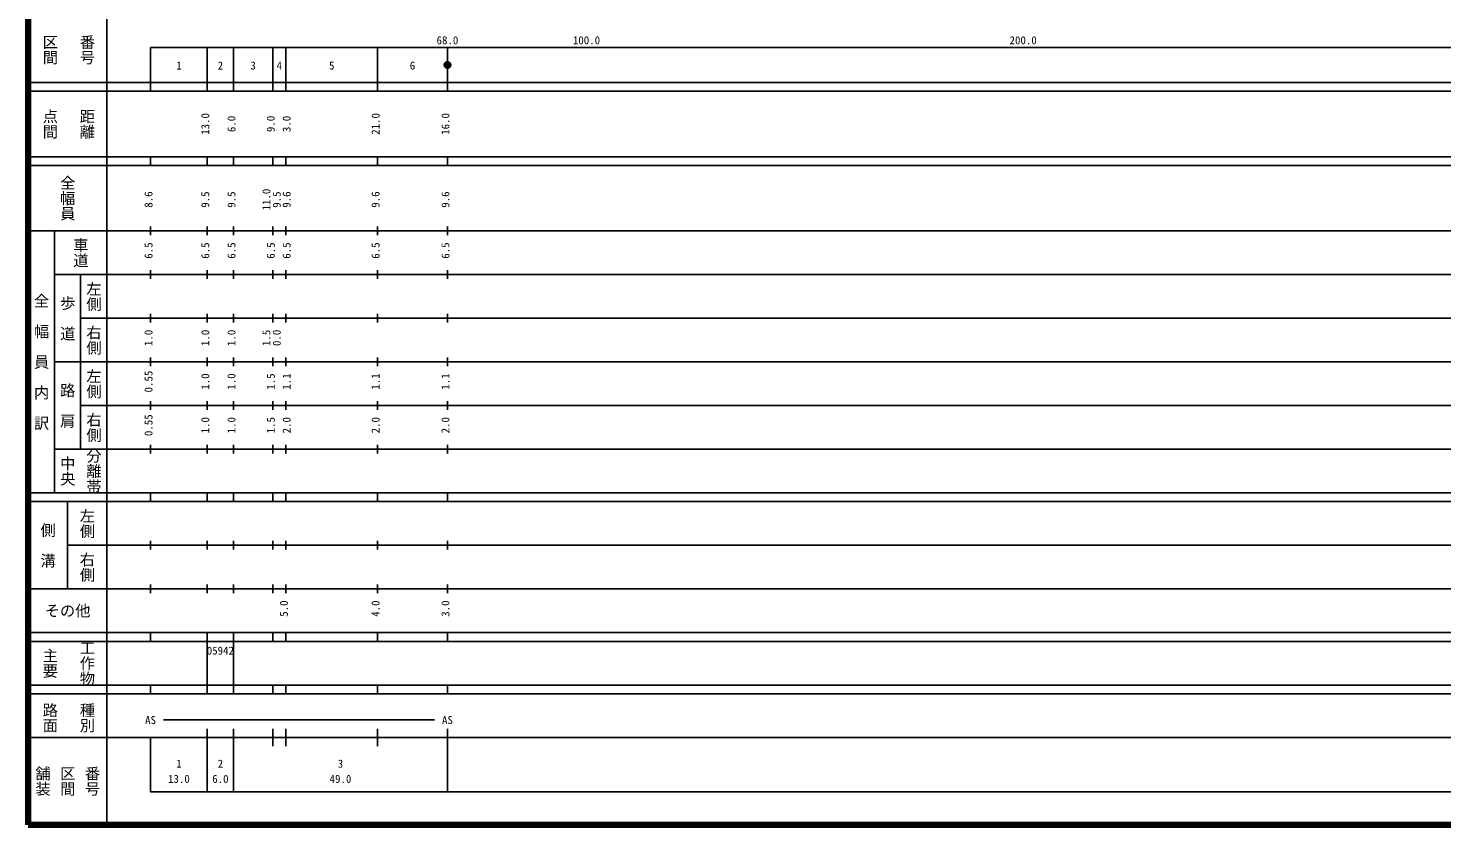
# Model space of a CAD drawing. Units: millimetres on the paper, enlarged 1000 times. Extents: x 40000 to 680000, y 20000 to 380000.
# Drawn here: x 40000 to 363711, y 20000 to 202409 of the extents above; entities that cross this region are included whole.
import ezdxf
from ezdxf.enums import TextEntityAlignment as Align

# ---------------------------------------------------------------- set-up
doc = ezdxf.new("R2010")
doc.units = ezdxf.units.MM
doc.header["$LTSCALE"] = 1000
doc.layers.add('M-TTL', color=2, linetype='Continuous', lineweight=140)
doc.layers.add('M-TTL-BAND', color=7, linetype='Continuous', lineweight=25)
doc.styles.add('@ＭＳ ゴシック', font='')
doc.styles.add('ＭＳ ゴシック', font='')
doc.styles.get('@ＭＳ ゴシック').set_extended_font_data('@MS Gothic')
doc.styles.get('ＭＳ ゴシック').set_extended_font_data('MS Gothic')

msp = doc.modelspace()

# ---------------------------------------------------------------- hatches: boundary and pattern name
at = {"layer": 'M-TTL-BAND'}
msp.add_hatch(color=256, dxfattribs=at).paths.add_polyline_path([(136750, 194000, 1), (135250, 194000, 1)])

# ---------------------------------------------------------------- linework, layer by layer
at = {"layer": 'M-TTL'}
for p, q in [((40000, 380000), (40000, 20000)), ((40000, 20000), (680000, 20000))]:
    msp.add_line(p, q, dxfattribs=at)
at = {"layer": 'M-TTL-BAND'}
for p, q in [((58000, 370000), (58000, 20000)), ((68000, 198000), (579000, 198000)), ((68000, 198000), (68000, 188000)), ((81000, 188000), (81000, 198000)), ((87000, 188000), (87000, 198000)), ((96000, 188000), (96000, 198000)), ((99000, 188000), (99000, 198000)), ((120000, 188000), (120000, 198000)), ((136000, 188000), (136000, 198000)), ((40000, 190000), (579000, 190000)), ((40000, 188000), (579000, 188000)), ((40000, 173000), (579000, 173000)), ((68000, 171000), (68000, 173000)), ((81000, 171000), (81000, 173000)), ((87000, 171000), (87000, 173000)), ((96000, 171000), (96000, 173000)), ((99000, 171000), (99000, 173000)), ((120000, 171000), (120000, 173000)), ((136000, 171000), (136000, 173000)), ((40000, 171000), (579000, 171000)), ((40000, 156000), (579000, 156000)), ((46000, 96000), (46000, 156000)), ((68000, 155000), (68000, 157000)), ((81000, 155000), (81000, 157000)), ((87000, 155000), (87000, 157000)), ((96000, 155000), (96000, 157000)), ((99000, 155000), (99000, 157000)), ((120000, 155000), (120000, 157000)), ((136000, 155000), (136000, 157000)), ((46000, 146000), (579000, 146000)), ((52000, 146000), (52000, 106000)), ((68000, 145000), (68000, 147000)), ((81000, 145000), (81000, 147000)), ((87000, 145000), (87000, 147000)), ((96000, 145000), (96000, 147000)), ((99000, 145000), (99000, 147000)), ((120000, 145000), (120000, 147000)), ((136000, 145000), (136000, 147000)), ((52000, 136000), (579000, 136000)), ((68000, 135000), (68000, 137000)), ((81000, 135000), (81000, 137000)), ((87000, 135000), (87000, 137000)), ((96000, 135000), (96000, 137000)), ((99000, 135000), (99000, 137000)), ((120000, 135000), (120000, 137000)), ((136000, 135000), (136000, 137000)), ((68000, 125000), (68000, 127000)), ((81000, 125000), (81000, 127000)), ((87000, 125000), (87000, 127000)), ((96000, 125000), (96000, 127000)), ((99000, 125000), (99000, 127000)), ((120000, 125000), (120000, 127000)), ((136000, 125000), (136000, 127000)), ((46000, 126000), (579000, 126000)), ((68000, 115000), (68000, 117000)), ((81000, 115000), (81000, 117000)), ((87000, 115000), (87000, 117000)), ((96000, 115000), (96000, 117000)), ((99000, 115000), (99000, 117000)), ((120000, 115000), (120000, 117000)), ((136000, 115000), (136000, 117000)), ((52000, 116000), (579000, 116000)), ((68000, 105000), (68000, 107000)), ((81000, 105000), (81000, 107000)), ((87000, 105000), (87000, 107000)), ((96000, 105000), (96000, 107000)), ((99000, 105000), (99000, 107000)), ((120000, 105000), (120000, 107000)), ((136000, 105000), (136000, 107000)), ((46000, 106000), (579000, 106000)), ((40000, 96000), (579000, 96000)), ((40000, 94000), (579000, 94000)), ((49000, 94000), (49000, 74000)), ((68000, 94000), (68000, 96000)), ((81000, 94000), (81000, 96000)), ((87000, 94000), (87000, 96000)), ((96000, 94000), (96000, 96000)), ((99000, 94000), (99000, 96000)), ((120000, 94000), (120000, 96000)), ((136000, 94000), (136000, 96000)), ((68000, 83000), (68000, 85000)), ((81000, 83000), (81000, 85000)), ((87000, 83000), (87000, 85000)), ((96000, 83000), (96000, 85000)), ((99000, 83000), (99000, 85000)), ((120000, 83000), (120000, 85000)), ((136000, 83000), (136000, 85000)), ((49000, 84000), (579000, 84000)), ((68000, 73000), (68000, 75000)), ((81000, 73000), (81000, 75000)), ((87000, 73000), (87000, 75000)), ((96000, 73000), (96000, 75000)), ((99000, 73000), (99000, 75000)), ((120000, 73000), (120000, 75000)), ((136000, 73000), (136000, 75000)), ((40000, 74000), (579000, 74000)), ((40000, 64000), (579000, 64000)), ((40000, 62000), (579000, 62000)), ((68000, 62000), (68000, 64000)), ((81000, 62000), (81000, 64000)), ((81000, 52000), (81000, 62000)), ((87000, 62000), (87000, 64000)), ((87000, 52000), (87000, 62000)), ((96000, 62000), (96000, 64000)), ((99000, 62000), (99000, 64000)), ((120000, 62000), (120000, 64000)), ((136000, 62000), (136000, 64000)), ((40000, 52000), (579000, 52000)), ((68000, 50000), (68000, 52000)), ((81000, 50000), (81000, 52000)), ((87000, 50000), (87000, 52000)), ((96000, 50000), (96000, 52000)), ((99000, 50000), (99000, 52000)), ((120000, 50000), (120000, 52000)), ((136000, 50000), (136000, 52000)), ((40000, 50000), (579000, 50000)), ((71000, 44000), (133000, 44000)), ((40000, 40000), (579000, 40000)), ((68000, 40000), (68000, 27500)), ((81000, 27500), (81000, 42000)), ((87000, 27500), (87000, 42000)), ((96000, 38000), (96000, 42000)), ((99000, 38000), (99000, 42000)), ((120000, 38000), (120000, 42000)), ((136000, 27500), (136000, 42000)), ((68000, 27500), (579000, 27500))]:
    msp.add_line(p, q, dxfattribs=at)
msp.add_lwpolyline([(136750, 194000, 1), (135250, 194000, 1)], format="xyb", close=True, dxfattribs=at)

# ---------------------------------------------------------------- texts
at = {"layer": 'M-TTL-BAND', "style": '@ＭＳ ゴシック'}
for s, p in [('番号', (53500, 197500)), ('区間', (45000, 197500)), ('点間', (45000, 180500)), ('距離', (53500, 180500)), ('全幅員', (49000, 163500)), ('車道', (52000, 151000)), ('左側', (55000, 141000)), ('全\u3000幅\u3000員\u3000内\u3000訳', (43000, 126000)), ('歩\u3000道', (49000, 136000)), ('右側', (55000, 131000)), ('左側', (55000, 121000)), ('路\u3000肩', (49000, 116000)), ('右側', (55000, 111000)), ('中央', (49000, 101000)), ('分離帯', (55000, 101000)), ('左側', (53500, 89000)), ('側\u3000溝', (44500, 84000)), ('右側', (53500, 79000)), ('工作物', (53500, 57000)), ('主要', (45000, 57000)), ('路面', (45000, 44500)), ('種別', (53500, 44500)), ('舗装', (43333, 30000)), ('区間', (49000, 30000)), ('番号', (54667, 30000))]:
    msp.add_text(s, height=2566, rotation=270, dxfattribs=at).set_placement(p, align=Align.MIDDLE_CENTER)
at = {"layer": 'M-TTL-BAND', "style": 'ＭＳ ゴシック'}
for s, p in [('68.0', (136000, 198195)), ('100.0', (167844, 198195)), ('200.0', (267844, 198195)), ('1', (74500, 192405)), ('2', (84000, 192405)), ('3', (91500, 192405)), ('4', (97500, 192405)), ('5', (109500, 192405)), ('6', (128000, 192405)), ('AS', (68000, 42500)), ('AS', (136000, 42500)), ('1', (74500, 32523)), ('2', (84000, 32523)), ('3', (111500, 32523)), ('13.0', (74500, 29033)), ('6.0', (84000, 29033)), ('49.0', (111500, 29033))]:
    msp.add_text(s, height=1833, dxfattribs=at).set_placement(p, align=Align.BOTTOM_CENTER)
for s, p in [('13.0', (82000, 180500)), ('6.0', (88000, 180500)), ('9.0', (97000, 180500)), ('3.0', (100632, 180500)), ('21.0', (121000, 180500)), ('16.0', (137000, 180500)), ('11.0', (96000, 163174)), ('8.6', (69000, 163174)), ('9.5', (82000, 163174)), ('9.5', (88000, 163174)), ('9.5', (98370, 163174)), ('9.6', (100632, 163174)), ('9.6', (121000, 163174)), ('9.6', (137000, 163174)), ('6.5', (69000, 151500)), ('6.5', (82000, 151500)), ('6.5', (88000, 151500)), ('6.5', (97000, 151500)), ('6.5', (100632, 151500)), ('6.5', (121000, 151500)), ('6.5', (137000, 151500)), ('1.0', (69000, 131500)), ('1.0', (82000, 131500)), ('1.0', (88000, 131500)), ('1.5', (96000, 131500)), ('0.0', (98370, 131500)), ('0.55', (69000, 121500)), ('1.0', (82000, 121500)), ('1.0', (88000, 121500)), ('1.5', (97000, 121500)), ('1.1', (100632, 121500)), ('1.1', (121000, 121500)), ('1.1', (137000, 121500)), ('0.55', (69000, 111500)), ('1.0', (82000, 111500)), ('1.0', (88000, 111500)), ('1.5', (97000, 111500)), ('2.0', (100632, 111500)), ('2.0', (121000, 111500)), ('2.0', (137000, 111500)), ('5.0', (100000, 69500)), ('4.0', (121000, 69500)), ('3.0', (137000, 69500))]:
    msp.add_text(s, height=1833, rotation=90, dxfattribs=at).set_placement(p, align=Align.BOTTOM_CENTER)
msp.add_text('その他', height=2566, dxfattribs=at).set_placement((49000, 69000), align=Align.MIDDLE_CENTER)
msp.add_text('05942', height=1833, dxfattribs=at).set_placement((80875, 58405), align=Align.BOTTOM_LEFT)

doc.saveas('drawing.dxf')
